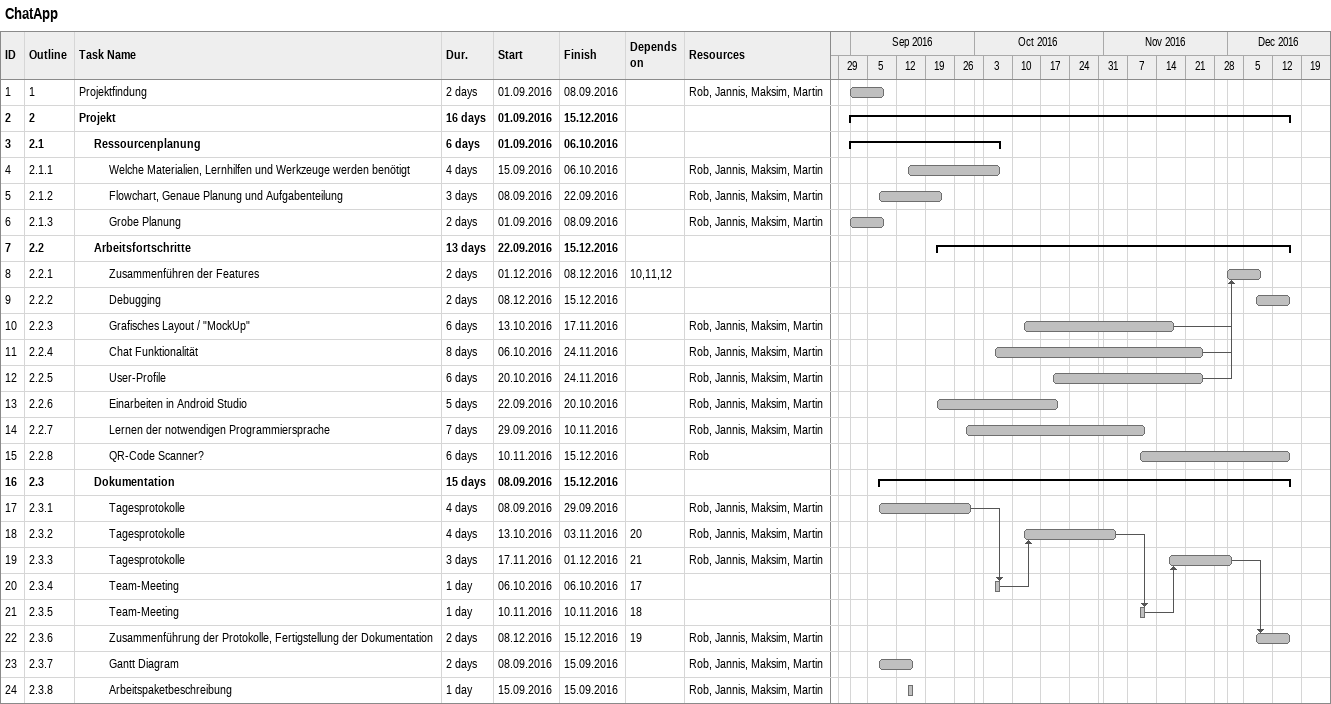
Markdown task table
ChatApp

| ID | WBS | Task | Duration | Start | Finish | Predecessors | Resources |
|---|---|---|---|---|---|---|---|
| 1 | 1 | Projektfindung | 2d | 2016-09-01 | 2016-09-08 |  | Rob, Jannis, Maksim, Martin |
| 2 | 2 | **Projekt** | 16d | 2016-09-01 | 2016-12-15 |  |  |
| 3 | 2.1 | **Ressourcenplanung** | 6d | 2016-09-01 | 2016-10-06 |  |  |
| 4 | 2.1.1 | Welche Materialien, Lernhilfen und Werkzeuge werden benötigt | 4d | 2016-09-15 | 2016-10-06 |  | Rob, Jannis, Maksim, Martin |
| 5 | 2.1.2 | Flowchart, Genaue Planung und Aufgabenteilung | 3d | 2016-09-08 | 2016-09-22 |  | Rob, Jannis, Maksim, Martin |
| 6 | 2.1.3 | Grobe Planung | 2d | 2016-09-01 | 2016-09-08 |  | Rob, Jannis, Maksim, Martin |
| 7 | 2.2 | **Arbeitsfortschritte** | 13d | 2016-09-22 | 2016-12-15 |  |  |
| 8 | 2.2.1 | Zusammenführen der Features | 2d | 2016-12-01 | 2016-12-08 | 10, 11, 12 |  |
| 9 | 2.2.2 | Debugging | 2d | 2016-12-08 | 2016-12-15 |  |  |
| 10 | 2.2.3 | Grafisches Layout / "MockUp" | 6d | 2016-10-13 | 2016-11-17 |  | Rob, Jannis, Maksim, Martin |
| 11 | 2.2.4 | Chat Funktionalität | 8d | 2016-10-06 | 2016-11-24 |  | Rob, Jannis, Maksim, Martin |
| 12 | 2.2.5 | User-Profile | 6d | 2016-10-20 | 2016-11-24 |  | Rob, Jannis, Maksim, Martin |
| 13 | 2.2.6 | Einarbeiten in Android Studio | 5d | 2016-09-22 | 2016-10-20 |  | Rob, Jannis, Maksim, Martin |
| 14 | 2.2.7 | Lernen der notwendigen Programmiersprache | 7d | 2016-09-29 | 2016-11-10 |  | Rob, Jannis, Maksim, Martin |
| 15 | 2.2.8 | QR-Code Scanner? | 6d | 2016-11-10 | 2016-12-15 |  | Rob |
| 16 | 2.3 | **Dokumentation** | 15d | 2016-09-08 | 2016-12-15 |  |  |
| 17 | 2.3.1 | Tagesprotokolle | 4d | 2016-09-08 | 2016-09-29 |  | Rob, Jannis, Maksim, Martin |
| 18 | 2.3.2 | Tagesprotokolle | 4d | 2016-10-13 | 2016-11-03 | 20 | Rob, Jannis, Maksim, Martin |
| 19 | 2.3.3 | Tagesprotokolle | 3d | 2016-11-17 | 2016-12-01 | 21 | Rob, Jannis, Maksim, Martin |
| 20 | 2.3.4 | Team-Meeting | 1d | 2016-10-06 | 2016-10-06 | 17 |  |
| 21 | 2.3.5 | Team-Meeting | 1d | 2016-11-10 | 2016-11-10 | 18 |  |
| 22 | 2.3.6 | Zusammenführung der Protokolle, Fertigstellung der Dokumentation | 2d | 2016-12-08 | 2016-12-15 | 19 | Rob, Jannis, Maksim, Martin |
| 23 | 2.3.7 | Gantt Diagram | 2d | 2016-09-08 | 2016-09-15 |  | Rob, Jannis, Maksim, Martin |
| 24 | 2.3.8 | Arbeitspaketbeschreibung | 1d | 2016-09-15 | 2016-09-15 |  | Rob, Jannis, Maksim, Martin |
